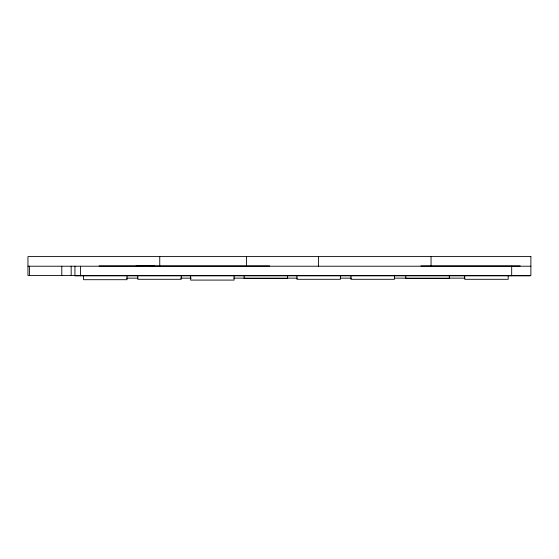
<?xml version="1.0" encoding="UTF-8"?>
<svg xmlns="http://www.w3.org/2000/svg" width="559" height="559" viewBox="0 0 559 559"><rect width="100%" height="100%" fill="white"/><g stroke="black" fill="none" stroke-linecap="round" stroke-linejoin="round"><path stroke-width="0.84" d="M99.062 265.909L269.683 265.909M420.885 265.909L520.205 265.909M27.95 266.217L530.882 266.217M126.411 278.151L138.038 278.151M180.501 278.151L191.29 278.151M233.718 278.151L297.409 278.151M340.158 278.151L351.499 278.151M394.249 278.151L464.92 278.151M153.236 265.525L153.236 266.217M530.225 275.461L530.225 275.846L74.941 275.846L74.941 266.217M511.681 266.217L511.681 275.846M508.194 275.461L508.194 279.304L464.704 279.304L464.704 275.461M449.303 275.461L449.303 278.536L405.806 278.536L405.806 275.461M431.052 256.595L431.052 266.217M394.451 275.461L394.451 279.304L350.954 279.304L350.954 275.461M340.424 275.461L340.424 279.304L296.927 279.304L296.927 275.461M318.469 256.595L318.469 266.217M287.626 275.461L287.626 278.536L244.129 278.536L244.129 275.461M246.491 256.595L246.491 266.217M234.109 275.461L234.109 280.08L190.619 280.08L190.619 275.461M181.263 275.461L181.263 279.304L137.766 279.304L137.766 275.461M159.748 256.595L159.748 266.217M154.417 266.217L154.417 265.525L136.305 265.525L136.305 265.909M154.081 265.525L154.081 266.217M150.853 265.525L150.818 266.217M143.342 265.525L143.342 265.909M138.995 265.525L138.995 265.909M137.696 265.525L137.696 265.909M127.047 275.461L127.047 279.696L83.55 279.696L83.55 275.461M80.58 266.217L80.58 275.846M71.168 266.217L71.168 275.461M61.79 266.217L61.79 275.461M29.431 266.217L29.431 275.461M530.882 256.595L27.95 256.595L27.95 275.461L530.882 275.461L530.882 256.595"/></g></svg>
